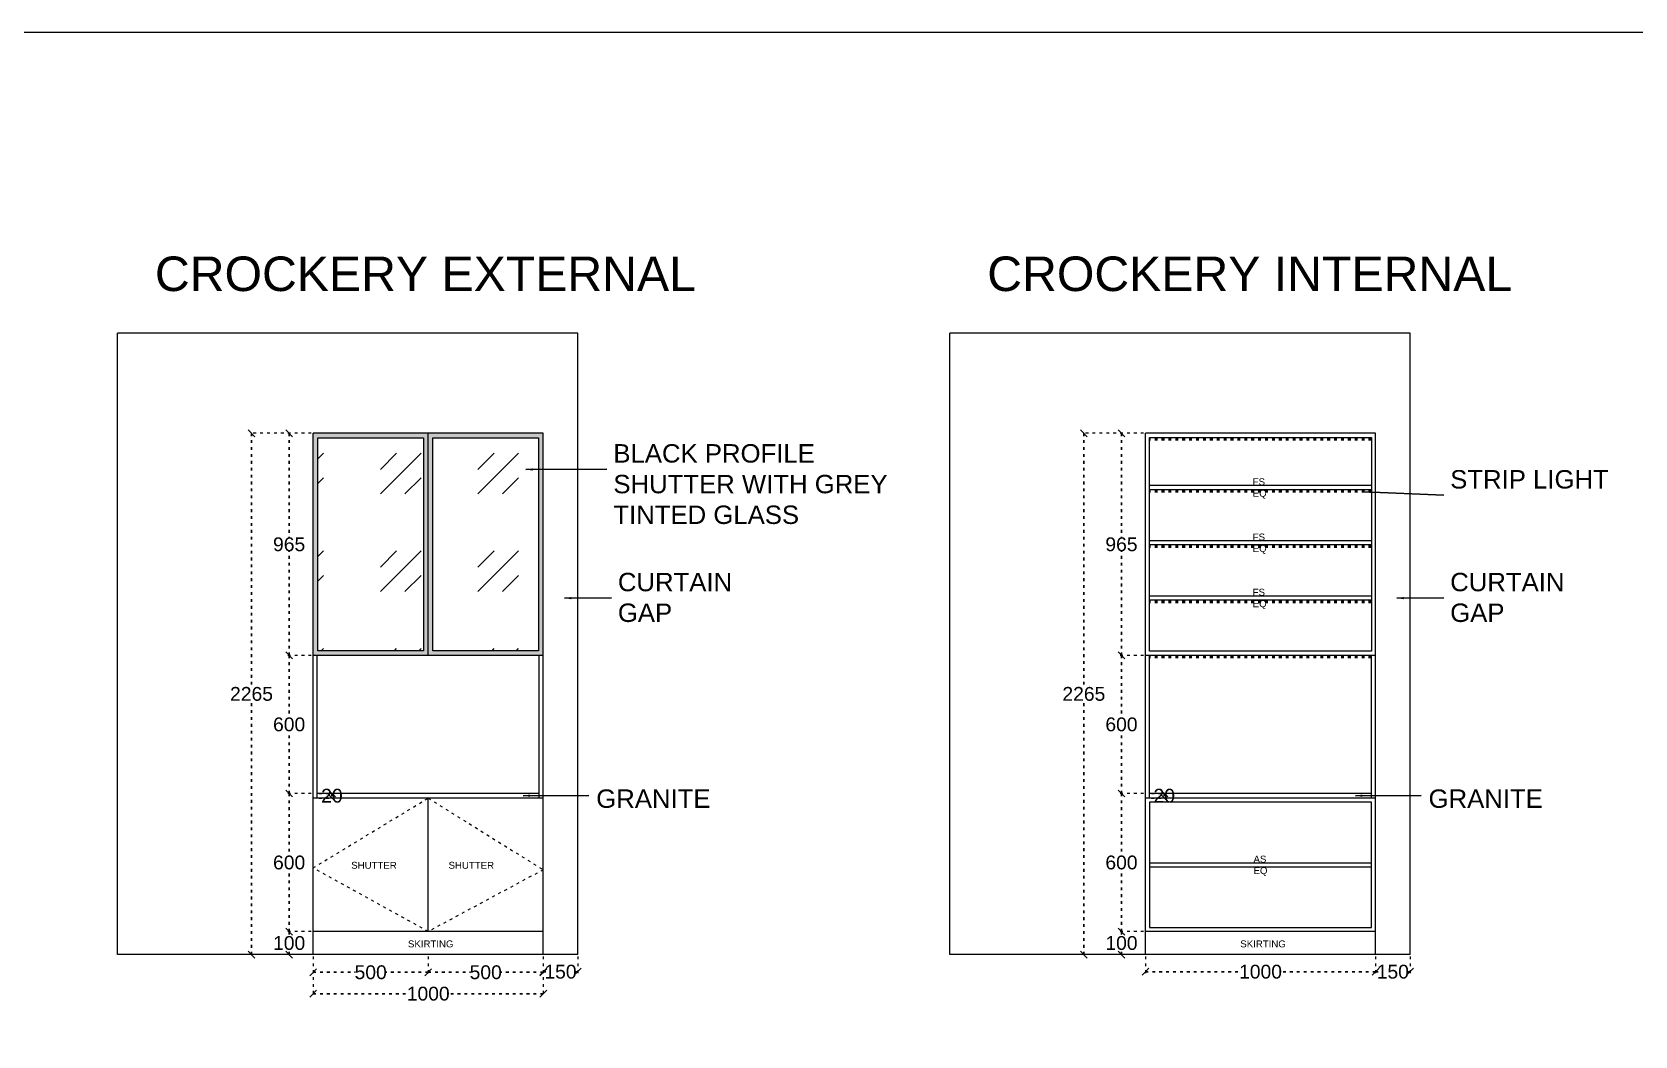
# Model space of a CAD drawing. Header units: millimetres. Extents: x 220712 to 1505573, y -354410 to 241923.
# Drawn here: x 230559 to 237526, y 124925 to 129286 of the extents above; entities that cross this region are included whole.
import ezdxf

# ---------------------------------------------------------------- set-up
doc = ezdxf.new("R2010")
doc.units = ezdxf.units.MM
doc.header["$MEASUREMENT"] = 0
doc.linetypes.add('ACAD_ISO03W100', pattern=[30, 12, -18])
doc.layers.add('Walls', color=253, linetype='Continuous')
doc.layers.add('Words', color=7, linetype='Continuous')
doc.styles.get("Standard").update_dxf_attribs({"font": 'arial.ttf'})
doc.dimstyles.get("Standard").update_dxf_attribs({"dimtxt": 60, "dimasz": 30, "dimexe": 7.75, "dimexo": 8.13, "dimgap": 0.63, "dimtad": 0, "dimtih": 1, "dimtoh": 1, "dimdec": 0, "dimzin": 0, "dimtxsty": 'Standard', "dimblk": 'OBLIQUE', "dimcen": 2.25, "dimclrd": 1, "dimclre": 1, "dimclrt": 1, "dimadec": 0, "dimazin": 0, "dimtfac": 1, "dimtdec": 0, "dimtofl": 0, "dimtmove": 0, "dimatfit": 3, "dimfxl": 1, "dimtolj": 1, "dimtzin": 0, "dimlwd": 30, "dimarcsym": 0})

# ---------------------------------------------------------------- blocks, each defined once
blk = doc.blocks.new('_Oblique')
at = {"color": 0, "linetype": 'ByBlock', "lineweight": -2}
blk.add_line((-0.5, -0.5), (0.5, 0.5), dxfattribs=at)
blk = doc.blocks.new('*D25')
at = {"layer": 'Defpoints', "color": 0, "linetype": 'ACAD_ISO03W100', "transparency": 16777216}
for p in [(231676, 125978), (231780.5, 125978), (231780.5, 125378)]:
    blk.add_point(p, dxfattribs=at)
at = {"layer": 'Walls', "color": 1, "linetype": 'ACAD_ISO03W100', "lineweight": -2, "transparency": 16777216}
for p, q in [((231772.4, 125978), (231668.2, 125978)), ((231772.4, 125378), (231668.2, 125378))]:
    blk.add_line(p, q, dxfattribs=at)
at = {"layer": 'Walls', "color": 1, "linetype": 'ACAD_ISO03W100', "lineweight": 30, "transparency": 16777216}
for p, q in [((231676, 125978), (231676, 125709.3)), ((231676, 125378), (231676, 125646.8))]:
    blk.add_line(p, q, dxfattribs=at)
at = {"layer": 'Walls', "color": 1, "linetype": 'ACAD_ISO03W100', "lineweight": 30, "transparency": 16777216, "xscale": 30, "yscale": 30, "zscale": 30}
for p, rotation in [((231676, 125978), 90), ((231676, 125378), 270)]:
    blk.add_blockref('_Oblique', p, dxfattribs=dict(at, rotation=rotation))
at = {"layer": 'Walls', "color": 1, "linetype": 'ACAD_ISO03W100', "transparency": 16777216, "insert": (231676, 125678), "char_height": 60, "attachment_point": 5}
blk.add_mtext('\\A1;600', dxfattribs=at)
blk = doc.blocks.new('*D26')
at = {"layer": 'Defpoints', "color": 0, "linetype": 'ACAD_ISO03W100', "transparency": 16777216}
for p in [(231798.5, 125978), (231798.5, 125958), (231862, 125958)]:
    blk.add_point(p, dxfattribs=at)
at = {"layer": 'Walls', "color": 1, "linetype": 'ACAD_ISO03W100', "lineweight": -2, "transparency": 16777216}
for p, q in [((231806.6, 125978), (231869.8, 125978)), ((231806.6, 125958), (231869.8, 125958))]:
    blk.add_line(p, q, dxfattribs=at)
at = {"layer": 'Walls', "color": 1, "linetype": 'ACAD_ISO03W100', "lineweight": 30, "transparency": 16777216}
blk.add_line((231862, 125978), (231862, 125958), dxfattribs=at)
at = {"layer": 'Walls', "color": 1, "linetype": 'ACAD_ISO03W100', "lineweight": 30, "transparency": 16777216, "xscale": 30, "yscale": 30, "zscale": 30}
for p, rotation in [((231862, 125978), 90), ((231862, 125958), 270)]:
    blk.add_blockref('_Oblique', p, dxfattribs=dict(at, rotation=rotation))
at = {"layer": 'Walls', "color": 1, "linetype": 'ACAD_ISO03W100', "transparency": 16777216, "insert": (231862, 125968), "char_height": 60, "attachment_point": 5}
blk.add_mtext('\\A1;20', dxfattribs=at)
blk = doc.blocks.new('*D27')
at = {"layer": 'Defpoints', "color": 0, "linetype": 'ACAD_ISO03W100', "transparency": 16777216}
for p in [(231780.5, 125278), (232280.5, 125278), (232280.5, 125201)]:
    blk.add_point(p, dxfattribs=at)
at = {"layer": 'Walls', "color": 1, "linetype": 'ACAD_ISO03W100', "lineweight": -2, "transparency": 16777216}
for p, q in [((231780.5, 125269.9), (231780.5, 125193.2)), ((232280.5, 125269.9), (232280.5, 125193.2))]:
    blk.add_line(p, q, dxfattribs=at)
at = {"layer": 'Walls', "color": 1, "linetype": 'ACAD_ISO03W100', "lineweight": 30, "transparency": 16777216}
for p, q in [((231780.5, 125201), (231963.7, 125201)), ((232280.5, 125201), (232097.3, 125201))]:
    blk.add_line(p, q, dxfattribs=at)
at = {"layer": 'Walls', "color": 1, "linetype": 'ACAD_ISO03W100', "lineweight": 30, "transparency": 16777216, "xscale": 30, "yscale": 30, "zscale": 30, "rotation": 180}
blk.add_blockref('_Oblique', (231780.5, 125201), dxfattribs=at)
at = {"layer": 'Walls', "color": 1, "linetype": 'ACAD_ISO03W100', "lineweight": 30, "transparency": 16777216, "xscale": 30, "yscale": 30, "zscale": 30}
blk.add_blockref('_Oblique', (232280.5, 125201), dxfattribs=at)
at = {"layer": 'Walls', "color": 1, "linetype": 'ACAD_ISO03W100', "transparency": 16777216, "insert": (232030.5, 125201), "char_height": 60, "attachment_point": 5}
blk.add_mtext('\\A1;500', dxfattribs=at)
blk = doc.blocks.new('*D28')
at = {"layer": 'Defpoints', "color": 0, "linetype": 'ACAD_ISO03W100', "transparency": 16777216}
for p in [(232280.5, 125278), (232780.5, 125278), (232780.5, 125201)]:
    blk.add_point(p, dxfattribs=at)
at = {"layer": 'Walls', "color": 1, "linetype": 'ACAD_ISO03W100', "lineweight": -2, "transparency": 16777216}
for p, q in [((232280.5, 125269.9), (232280.5, 125193.2)), ((232780.5, 125269.9), (232780.5, 125193.2))]:
    blk.add_line(p, q, dxfattribs=at)
at = {"layer": 'Walls', "color": 1, "linetype": 'ACAD_ISO03W100', "lineweight": 30, "transparency": 16777216}
for p, q in [((232280.5, 125201), (232463.7, 125201)), ((232780.5, 125201), (232597.3, 125201))]:
    blk.add_line(p, q, dxfattribs=at)
at = {"layer": 'Walls', "color": 1, "linetype": 'ACAD_ISO03W100', "lineweight": 30, "transparency": 16777216, "xscale": 30, "yscale": 30, "zscale": 30, "rotation": 180}
blk.add_blockref('_Oblique', (232280.5, 125201), dxfattribs=at)
at = {"layer": 'Walls', "color": 1, "linetype": 'ACAD_ISO03W100', "lineweight": 30, "transparency": 16777216, "xscale": 30, "yscale": 30, "zscale": 30}
blk.add_blockref('_Oblique', (232780.5, 125201), dxfattribs=at)
at = {"layer": 'Walls', "color": 1, "linetype": 'ACAD_ISO03W100', "transparency": 16777216, "insert": (232530.5, 125201), "char_height": 60, "attachment_point": 5}
blk.add_mtext('\\A1;500', dxfattribs=at)
blk = doc.blocks.new('*D29')
at = {"layer": 'Defpoints', "color": 0, "linetype": 'ACAD_ISO03W100', "transparency": 16777216}
for p in [(232780.5, 125278), (232930.5, 125278), (232930.5, 125203.5)]:
    blk.add_point(p, dxfattribs=at)
at = {"layer": 'Walls', "color": 1, "linetype": 'ACAD_ISO03W100', "lineweight": -2, "transparency": 16777216}
for p, q in [((232780.5, 125269.9), (232780.5, 125195.8)), ((232930.5, 125269.9), (232930.5, 125195.8))]:
    blk.add_line(p, q, dxfattribs=at)
at = {"layer": 'Walls', "color": 1, "linetype": 'ACAD_ISO03W100', "lineweight": 30, "transparency": 16777216}
for p, q in [((232780.5, 125203.5), (232791.5, 125203.5)), ((232930.5, 125203.5), (232919.5, 125203.5))]:
    blk.add_line(p, q, dxfattribs=at)
at = {"layer": 'Walls', "color": 1, "linetype": 'ACAD_ISO03W100', "lineweight": 30, "transparency": 16777216, "xscale": 30, "yscale": 30, "zscale": 30, "rotation": 180}
blk.add_blockref('_Oblique', (232780.5, 125203.5), dxfattribs=at)
at = {"layer": 'Walls', "color": 1, "linetype": 'ACAD_ISO03W100', "lineweight": 30, "transparency": 16777216, "xscale": 30, "yscale": 30, "zscale": 30}
blk.add_blockref('_Oblique', (232930.5, 125203.5), dxfattribs=at)
at = {"layer": 'Walls', "color": 1, "linetype": 'ACAD_ISO03W100', "transparency": 16777216, "insert": (232855.5, 125203.5), "char_height": 60, "attachment_point": 5}
blk.add_mtext('\\A1;150', dxfattribs=at)
blk = doc.blocks.new('*D30')
at = {"layer": 'Defpoints', "color": 0, "linetype": 'ACAD_ISO03W100', "transparency": 16777216}
for p in [(231676, 126578), (231780.5, 126578), (231780.5, 125978)]:
    blk.add_point(p, dxfattribs=at)
at = {"layer": 'Walls', "color": 1, "linetype": 'ACAD_ISO03W100', "lineweight": -2, "transparency": 16777216}
for p, q in [((231772.4, 126578), (231668.3, 126578)), ((231772.4, 125978), (231668.3, 125978))]:
    blk.add_line(p, q, dxfattribs=at)
at = {"layer": 'Walls', "color": 1, "linetype": 'ACAD_ISO03W100', "lineweight": 30, "transparency": 16777216}
for p, q in [((231676, 126578), (231676, 126309.3)), ((231676, 125978), (231676, 126246.8))]:
    blk.add_line(p, q, dxfattribs=at)
at = {"layer": 'Walls', "color": 1, "linetype": 'ACAD_ISO03W100', "lineweight": 30, "transparency": 16777216, "xscale": 30, "yscale": 30, "zscale": 30}
for p, rotation in [((231676, 126578), 90), ((231676, 125978), 270)]:
    blk.add_blockref('_Oblique', p, dxfattribs=dict(at, rotation=rotation))
at = {"layer": 'Walls', "color": 1, "linetype": 'ACAD_ISO03W100', "transparency": 16777216, "insert": (231676, 126278), "char_height": 60, "attachment_point": 5}
blk.add_mtext('\\A1;600', dxfattribs=at)
blk = doc.blocks.new('*D31')
at = {"layer": 'Defpoints', "color": 0, "linetype": 'ACAD_ISO03W100', "transparency": 16777216}
for p in [(231676, 127543), (231780.5, 127543), (231780.5, 126578)]:
    blk.add_point(p, dxfattribs=at)
at = {"layer": 'Walls', "color": 1, "linetype": 'ACAD_ISO03W100', "lineweight": -2, "transparency": 16777216}
for p, q in [((231772.4, 127543), (231668.3, 127543)), ((231772.4, 126578), (231668.3, 126578))]:
    blk.add_line(p, q, dxfattribs=at)
at = {"layer": 'Walls', "color": 1, "linetype": 'ACAD_ISO03W100', "lineweight": 30, "transparency": 16777216}
for p, q in [((231676, 127543), (231676, 127091.8)), ((231676, 126578), (231676, 127029.3))]:
    blk.add_line(p, q, dxfattribs=at)
at = {"layer": 'Walls', "color": 1, "linetype": 'ACAD_ISO03W100', "lineweight": 30, "transparency": 16777216, "xscale": 30, "yscale": 30, "zscale": 30}
for p, rotation in [((231676, 127543), 90), ((231676, 126578), 270)]:
    blk.add_blockref('_Oblique', p, dxfattribs=dict(at, rotation=rotation))
at = {"layer": 'Walls', "color": 1, "linetype": 'ACAD_ISO03W100', "transparency": 16777216, "insert": (231676, 127060.5), "char_height": 60, "attachment_point": 5}
blk.add_mtext('\\A1;965', dxfattribs=at)
blk = doc.blocks.new('*D32')
at = {"layer": 'Defpoints', "color": 0, "linetype": 'ACAD_ISO03W100', "transparency": 16777216}
for p in [(231780.5, 127543), (231512.5, 125278), (231780.5, 125278)]:
    blk.add_point(p, dxfattribs=at)
at = {"layer": 'Walls', "color": 1, "linetype": 'ACAD_ISO03W100', "lineweight": -2, "transparency": 16777216}
for p, q in [((231772.4, 127543), (231504.8, 127543)), ((231772.4, 125278), (231504.8, 125278))]:
    blk.add_line(p, q, dxfattribs=at)
at = {"layer": 'Walls', "color": 1, "linetype": 'ACAD_ISO03W100', "lineweight": 30, "transparency": 16777216}
for p, q in [((231512.5, 127543), (231512.5, 126441.8)), ((231512.5, 125278), (231512.5, 126379.3))]:
    blk.add_line(p, q, dxfattribs=at)
at = {"layer": 'Walls', "color": 1, "linetype": 'ACAD_ISO03W100', "lineweight": 30, "transparency": 16777216, "xscale": 30, "yscale": 30, "zscale": 30}
for p, rotation in [((231512.5, 127543), 90), ((231512.5, 125278), 270)]:
    blk.add_blockref('_Oblique', p, dxfattribs=dict(at, rotation=rotation))
at = {"layer": 'Walls', "color": 1, "linetype": 'ACAD_ISO03W100', "transparency": 16777216, "insert": (231512.5, 126410.5), "char_height": 60, "attachment_point": 5}
blk.add_mtext('\\A1;2265', dxfattribs=at)
blk = doc.blocks.new('*D33')
at = {"layer": 'Defpoints', "color": 0, "linetype": 'ACAD_ISO03W100', "transparency": 16777216}
for p in [(231780.5, 125378), (231676, 125278), (231780.5, 125278)]:
    blk.add_point(p, dxfattribs=at)
at = {"layer": 'Walls', "color": 1, "linetype": 'ACAD_ISO03W100', "lineweight": -2, "transparency": 16777216}
for p, q in [((231772.4, 125378), (231668.3, 125378)), ((231772.4, 125278), (231668.3, 125278))]:
    blk.add_line(p, q, dxfattribs=at)
at = {"layer": 'Walls', "color": 1, "linetype": 'ACAD_ISO03W100', "lineweight": 30, "transparency": 16777216}
for p, q in [((231676, 125378), (231676, 125359.3)), ((231676, 125278), (231676, 125296.8))]:
    blk.add_line(p, q, dxfattribs=at)
at = {"layer": 'Walls', "color": 1, "linetype": 'ACAD_ISO03W100', "lineweight": 30, "transparency": 16777216, "xscale": 30, "yscale": 30, "zscale": 30}
for p, rotation in [((231676, 125378), 90), ((231676, 125278), 270)]:
    blk.add_blockref('_Oblique', p, dxfattribs=dict(at, rotation=rotation))
at = {"layer": 'Walls', "color": 1, "linetype": 'ACAD_ISO03W100', "transparency": 16777216, "insert": (231676, 125328), "char_height": 60, "attachment_point": 5}
blk.add_mtext('\\A1;100', dxfattribs=at)
blk = doc.blocks.new('*D34')
at = {"layer": 'Defpoints', "color": 0, "linetype": 'ACAD_ISO03W100', "transparency": 16777216}
for p in [(231780.5, 125278), (232780.5, 125278), (232780.5, 125108)]:
    blk.add_point(p, dxfattribs=at)
at = {"layer": 'Walls', "color": 1, "linetype": 'ACAD_ISO03W100', "lineweight": -2, "transparency": 16777216}
for p, q in [((231780.5, 125269.9), (231780.5, 125100.2)), ((232780.5, 125269.9), (232780.5, 125100.2))]:
    blk.add_line(p, q, dxfattribs=at)
at = {"layer": 'Walls', "color": 1, "linetype": 'ACAD_ISO03W100', "lineweight": 30, "transparency": 16777216}
for p, q in [((231780.5, 125108), (232193.2, 125108)), ((232780.5, 125108), (232367.8, 125108))]:
    blk.add_line(p, q, dxfattribs=at)
at = {"layer": 'Walls', "color": 1, "linetype": 'ACAD_ISO03W100', "lineweight": 30, "transparency": 16777216, "xscale": 30, "yscale": 30, "zscale": 30, "rotation": 180}
blk.add_blockref('_Oblique', (231780.5, 125108), dxfattribs=at)
at = {"layer": 'Walls', "color": 1, "linetype": 'ACAD_ISO03W100', "lineweight": 30, "transparency": 16777216, "xscale": 30, "yscale": 30, "zscale": 30}
blk.add_blockref('_Oblique', (232780.5, 125108), dxfattribs=at)
at = {"layer": 'Walls', "color": 1, "linetype": 'ACAD_ISO03W100', "transparency": 16777216, "insert": (232280.5, 125108), "char_height": 60, "attachment_point": 5}
blk.add_mtext('\\A1;1000', dxfattribs=at)
blk = doc.blocks.new('*D56')
at = {"layer": 'Defpoints', "color": 0, "linetype": 'ACAD_ISO03W100', "transparency": 16777216}
for p in [(235294, 125978), (235398.5, 125978), (235398.5, 125378)]:
    blk.add_point(p, dxfattribs=at)
at = {"layer": 'Walls', "color": 1, "linetype": 'ACAD_ISO03W100', "lineweight": -2, "transparency": 16777216}
for p, q in [((235390.4, 125978), (235286.2, 125978)), ((235390.4, 125378), (235286.2, 125378))]:
    blk.add_line(p, q, dxfattribs=at)
at = {"layer": 'Walls', "color": 1, "linetype": 'ACAD_ISO03W100', "lineweight": 30, "transparency": 16777216}
for p, q in [((235294, 125978), (235294, 125709.3)), ((235294, 125378), (235294, 125646.8))]:
    blk.add_line(p, q, dxfattribs=at)
at = {"layer": 'Walls', "color": 1, "linetype": 'ACAD_ISO03W100', "lineweight": 30, "transparency": 16777216, "xscale": 30, "yscale": 30, "zscale": 30}
for p, rotation in [((235294, 125978), 90), ((235294, 125378), 270)]:
    blk.add_blockref('_Oblique', p, dxfattribs=dict(at, rotation=rotation))
at = {"layer": 'Walls', "color": 1, "linetype": 'ACAD_ISO03W100', "transparency": 16777216, "insert": (235294, 125678), "char_height": 60, "attachment_point": 5}
blk.add_mtext('\\A1;600', dxfattribs=at)
blk = doc.blocks.new('*D49')
at = {"layer": 'Defpoints', "color": 0, "linetype": 'ACAD_ISO03W100', "transparency": 16777216}
for p in [(235416.5, 125978), (235416.5, 125958), (235480, 125958)]:
    blk.add_point(p, dxfattribs=at)
at = {"layer": 'Walls', "color": 1, "linetype": 'ACAD_ISO03W100', "lineweight": -2, "transparency": 16777216}
for p, q in [((235424.6, 125978), (235487.8, 125978)), ((235424.6, 125958), (235487.8, 125958))]:
    blk.add_line(p, q, dxfattribs=at)
at = {"layer": 'Walls', "color": 1, "linetype": 'ACAD_ISO03W100', "lineweight": 30, "transparency": 16777216}
blk.add_line((235480, 125978), (235480, 125958), dxfattribs=at)
at = {"layer": 'Walls', "color": 1, "linetype": 'ACAD_ISO03W100', "lineweight": 30, "transparency": 16777216, "xscale": 30, "yscale": 30, "zscale": 30}
for p, rotation in [((235480, 125978), 90), ((235480, 125958), 270)]:
    blk.add_blockref('_Oblique', p, dxfattribs=dict(at, rotation=rotation))
at = {"layer": 'Walls', "color": 1, "linetype": 'ACAD_ISO03W100', "transparency": 16777216, "insert": (235480, 125968), "char_height": 60, "attachment_point": 5}
blk.add_mtext('\\A1;20', dxfattribs=at)
blk = doc.blocks.new('*D52')
at = {"layer": 'Defpoints', "color": 0, "linetype": 'ACAD_ISO03W100', "transparency": 16777216}
for p in [(236398.5, 125278), (236548.5, 125278), (236548.5, 125203.5)]:
    blk.add_point(p, dxfattribs=at)
at = {"layer": 'Walls', "color": 1, "linetype": 'ACAD_ISO03W100', "lineweight": -2, "transparency": 16777216}
for p, q in [((236398.5, 125269.9), (236398.5, 125195.8)), ((236548.5, 125269.9), (236548.5, 125195.8))]:
    blk.add_line(p, q, dxfattribs=at)
at = {"layer": 'Walls', "color": 1, "linetype": 'ACAD_ISO03W100', "lineweight": 30, "transparency": 16777216}
for p, q in [((236398.5, 125203.5), (236409.5, 125203.5)), ((236548.5, 125203.5), (236537.5, 125203.5))]:
    blk.add_line(p, q, dxfattribs=at)
at = {"layer": 'Walls', "color": 1, "linetype": 'ACAD_ISO03W100', "lineweight": 30, "transparency": 16777216, "xscale": 30, "yscale": 30, "zscale": 30, "rotation": 180}
blk.add_blockref('_Oblique', (236398.5, 125203.5), dxfattribs=at)
at = {"layer": 'Walls', "color": 1, "linetype": 'ACAD_ISO03W100', "lineweight": 30, "transparency": 16777216, "xscale": 30, "yscale": 30, "zscale": 30}
blk.add_blockref('_Oblique', (236548.5, 125203.5), dxfattribs=at)
at = {"layer": 'Walls', "color": 1, "linetype": 'ACAD_ISO03W100', "transparency": 16777216, "insert": (236473.5, 125203.5), "char_height": 60, "attachment_point": 5}
blk.add_mtext('\\A1;150', dxfattribs=at)
blk = doc.blocks.new('*D53')
at = {"layer": 'Defpoints', "color": 0, "linetype": 'ACAD_ISO03W100', "transparency": 16777216}
for p in [(235294, 126578), (235398.5, 126578), (235398.5, 125978)]:
    blk.add_point(p, dxfattribs=at)
at = {"layer": 'Walls', "color": 1, "linetype": 'ACAD_ISO03W100', "lineweight": -2, "transparency": 16777216}
for p, q in [((235390.4, 126578), (235286.3, 126578)), ((235390.4, 125978), (235286.3, 125978))]:
    blk.add_line(p, q, dxfattribs=at)
at = {"layer": 'Walls', "color": 1, "linetype": 'ACAD_ISO03W100', "lineweight": 30, "transparency": 16777216}
for p, q in [((235294, 126578), (235294, 126309.3)), ((235294, 125978), (235294, 126246.8))]:
    blk.add_line(p, q, dxfattribs=at)
at = {"layer": 'Walls', "color": 1, "linetype": 'ACAD_ISO03W100', "lineweight": 30, "transparency": 16777216, "xscale": 30, "yscale": 30, "zscale": 30}
for p, rotation in [((235294, 126578), 90), ((235294, 125978), 270)]:
    blk.add_blockref('_Oblique', p, dxfattribs=dict(at, rotation=rotation))
at = {"layer": 'Walls', "color": 1, "linetype": 'ACAD_ISO03W100', "transparency": 16777216, "insert": (235294, 126278), "char_height": 60, "attachment_point": 5}
blk.add_mtext('\\A1;600', dxfattribs=at)
blk = doc.blocks.new('*D54')
at = {"layer": 'Defpoints', "color": 0, "linetype": 'ACAD_ISO03W100', "transparency": 16777216}
for p in [(235294, 127543), (235398.5, 127543), (235398.5, 126578)]:
    blk.add_point(p, dxfattribs=at)
at = {"layer": 'Walls', "color": 1, "linetype": 'ACAD_ISO03W100', "lineweight": -2, "transparency": 16777216}
for p, q in [((235390.4, 127543), (235286.3, 127543)), ((235390.4, 126578), (235286.3, 126578))]:
    blk.add_line(p, q, dxfattribs=at)
at = {"layer": 'Walls', "color": 1, "linetype": 'ACAD_ISO03W100', "lineweight": 30, "transparency": 16777216}
for p, q in [((235294, 127543), (235294, 127091.8)), ((235294, 126578), (235294, 127029.3))]:
    blk.add_line(p, q, dxfattribs=at)
at = {"layer": 'Walls', "color": 1, "linetype": 'ACAD_ISO03W100', "lineweight": 30, "transparency": 16777216, "xscale": 30, "yscale": 30, "zscale": 30}
for p, rotation in [((235294, 127543), 90), ((235294, 126578), 270)]:
    blk.add_blockref('_Oblique', p, dxfattribs=dict(at, rotation=rotation))
at = {"layer": 'Walls', "color": 1, "linetype": 'ACAD_ISO03W100', "transparency": 16777216, "insert": (235294, 127060.5), "char_height": 60, "attachment_point": 5}
blk.add_mtext('\\A1;965', dxfattribs=at)
blk = doc.blocks.new('*D55')
at = {"layer": 'Defpoints', "color": 0, "linetype": 'ACAD_ISO03W100', "transparency": 16777216}
for p in [(235398.5, 127543), (235130.5, 125278), (235398.5, 125278)]:
    blk.add_point(p, dxfattribs=at)
at = {"layer": 'Walls', "color": 1, "linetype": 'ACAD_ISO03W100', "lineweight": -2, "transparency": 16777216}
for p, q in [((235390.4, 127543), (235122.8, 127543)), ((235390.4, 125278), (235122.8, 125278))]:
    blk.add_line(p, q, dxfattribs=at)
at = {"layer": 'Walls', "color": 1, "linetype": 'ACAD_ISO03W100', "lineweight": 30, "transparency": 16777216}
for p, q in [((235130.5, 127543), (235130.5, 126441.8)), ((235130.5, 125278), (235130.5, 126379.3))]:
    blk.add_line(p, q, dxfattribs=at)
at = {"layer": 'Walls', "color": 1, "linetype": 'ACAD_ISO03W100', "lineweight": 30, "transparency": 16777216, "xscale": 30, "yscale": 30, "zscale": 30}
for p, rotation in [((235130.5, 127543), 90), ((235130.5, 125278), 270)]:
    blk.add_blockref('_Oblique', p, dxfattribs=dict(at, rotation=rotation))
at = {"layer": 'Walls', "color": 1, "linetype": 'ACAD_ISO03W100', "transparency": 16777216, "insert": (235130.5, 126410.5), "char_height": 60, "attachment_point": 5}
blk.add_mtext('\\A1;2265', dxfattribs=at)
blk = doc.blocks.new('*D50')
at = {"layer": 'Defpoints', "color": 0, "linetype": 'ACAD_ISO03W100', "transparency": 16777216}
for p in [(235398.5, 125378), (235294, 125278), (235398.5, 125278)]:
    blk.add_point(p, dxfattribs=at)
at = {"layer": 'Walls', "color": 1, "linetype": 'ACAD_ISO03W100', "lineweight": -2, "transparency": 16777216}
for p, q in [((235390.4, 125378), (235286.3, 125378)), ((235390.4, 125278), (235286.3, 125278))]:
    blk.add_line(p, q, dxfattribs=at)
at = {"layer": 'Walls', "color": 1, "linetype": 'ACAD_ISO03W100', "lineweight": 30, "transparency": 16777216}
for p, q in [((235294, 125378), (235294, 125359.3)), ((235294, 125278), (235294, 125296.8))]:
    blk.add_line(p, q, dxfattribs=at)
at = {"layer": 'Walls', "color": 1, "linetype": 'ACAD_ISO03W100', "lineweight": 30, "transparency": 16777216, "xscale": 30, "yscale": 30, "zscale": 30}
for p, rotation in [((235294, 125378), 90), ((235294, 125278), 270)]:
    blk.add_blockref('_Oblique', p, dxfattribs=dict(at, rotation=rotation))
at = {"layer": 'Walls', "color": 1, "linetype": 'ACAD_ISO03W100', "transparency": 16777216, "insert": (235294, 125328), "char_height": 60, "attachment_point": 5}
blk.add_mtext('\\A1;100', dxfattribs=at)
blk = doc.blocks.new('*D51')
at = {"layer": 'Defpoints', "color": 0, "linetype": 'ACAD_ISO03W100', "transparency": 16777216}
for p in [(235398.5, 125278), (236398.5, 125278), (236398.5, 125203.5)]:
    blk.add_point(p, dxfattribs=at)
at = {"layer": 'Walls', "color": 1, "linetype": 'ACAD_ISO03W100', "lineweight": -2, "transparency": 16777216}
for p, q in [((235398.5, 125269.9), (235398.5, 125195.8)), ((236398.5, 125269.9), (236398.5, 125195.8))]:
    blk.add_line(p, q, dxfattribs=at)
at = {"layer": 'Walls', "color": 1, "linetype": 'ACAD_ISO03W100', "lineweight": 30, "transparency": 16777216}
for p, q in [((235398.5, 125203.5), (235811.2, 125203.5)), ((236398.5, 125203.5), (235985.8, 125203.5))]:
    blk.add_line(p, q, dxfattribs=at)
at = {"layer": 'Walls', "color": 1, "linetype": 'ACAD_ISO03W100', "lineweight": 30, "transparency": 16777216, "xscale": 30, "yscale": 30, "zscale": 30, "rotation": 180}
blk.add_blockref('_Oblique', (235398.5, 125203.5), dxfattribs=at)
at = {"layer": 'Walls', "color": 1, "linetype": 'ACAD_ISO03W100', "lineweight": 30, "transparency": 16777216, "xscale": 30, "yscale": 30, "zscale": 30}
blk.add_blockref('_Oblique', (236398.5, 125203.5), dxfattribs=at)
at = {"layer": 'Walls', "color": 1, "linetype": 'ACAD_ISO03W100', "transparency": 16777216, "insert": (235898.5, 125203.5), "char_height": 60, "attachment_point": 5}
blk.add_mtext('\\A1;1000', dxfattribs=at)

msp = doc.modelspace()

# ---------------------------------------------------------------- hatches: boundary and pattern name
at = {"layer": 'Walls', "true_color": 0x000000}
h = msp.add_hatch(color=18, dxfattribs=at)
h.dxf.hatch_style = 1
h.paths.add_polyline_path([(232280.5, 127543), (231780.5, 127543), (231780.5, 126578), (232280.5, 126578)])
h.paths.add_polyline_path([(232260.5, 127523), (232260.5, 126598), (231800.5, 126598), (231800.5, 127523)], flags=16)
h.paths.add_polyline_path([(232780.5, 127543), (232280.5, 127543), (232280.5, 126578), (232780.5, 126578)])
h.paths.add_polyline_path([(232760.5, 127523), (232760.5, 126598), (232300.5, 126598), (232300.5, 127523)], flags=16)
at = {"layer": 'Walls', "true_color": 0xadddf7}
h = msp.add_hatch(dxfattribs=at)
h.set_pattern_fill('GOST_GLASS', color=141, scale=50)
h.set_pattern_definition([(45, (0, 0), (424.26407, 0), [250, -350]), (45, (106.07, 0), (424.26407, 0), [100, -500]), (45, (0, 106.07), (424.26407, 0), [100, -500])])
h.paths.add_polyline_path([(232260.5, 127523), (231800.5, 127523), (231800.5, 126598), (232260.5, 126598)])
h.paths.add_polyline_path([(232760.5, 127523), (232300.5, 127523), (232300.5, 126598), (232760.5, 126598)])

# ---------------------------------------------------------------- linework, layer by layer
at = {"layer": 'Walls', "color": 18, "true_color": 0x000000}
for p, q in [((230930.5, 125278), (230930.5, 127978)), ((232930.5, 127978), (230930.5, 127978)), ((232930.5, 125278), (232930.5, 127978)), ((234548.5, 125278), (234548.5, 127978)), ((236548.5, 127978), (234548.5, 127978)), ((236548.5, 125278), (236548.5, 127978)), ((231780.5, 125278), (231780.5, 127543)), ((232780.5, 127543), (231780.5, 127543)), ((232280.5, 126578), (232280.5, 127543)), ((232780.5, 125278), (232780.5, 127543)), ((235398.5, 125278), (235398.5, 127543)), ((236398.5, 127543), (235398.5, 127543)), ((235416.5, 127525), (236380.5, 127525)), ((235416.5, 126596), (235416.5, 127525)), ((236380.5, 127525), (236380.5, 126596)), ((236398.5, 125278), (236398.5, 127543)), ((236380.5, 127316), (235416.5, 127316)), ((236380.5, 127298), (235416.5, 127298)), ((236380.5, 127076), (235416.5, 127076)), ((236380.5, 127058), (235416.5, 127058)), ((236380.5, 126836), (235416.5, 126836)), ((236380.5, 126818), (235416.5, 126818)), ((232780.5, 126578), (231780.5, 126578)), ((231798.5, 125958), (231798.5, 126578)), ((232762.5, 125958), (232762.5, 126578)), ((236398.5, 126578), (235398.5, 126578)), ((236380.5, 126596), (235416.5, 126596)), ((235416.5, 125958), (235416.5, 126578)), ((236380.5, 125958), (236380.5, 126578)), ((232762.5, 125978), (231798.5, 125978)), ((236380.5, 125978), (235416.5, 125978)), ((232780.5, 125958), (231780.5, 125958)), ((232280.5, 125378), (232280.5, 125958)), ((236398.5, 125958), (235398.5, 125958)), ((235416.5, 125677), (236380.5, 125677)), ((235416.5, 125659), (236380.5, 125659)), ((232780.5, 125378), (231780.5, 125378)), ((236398.5, 125378), (235398.5, 125378)), ((232930.5, 125278), (230930.5, 125278)), ((236548.5, 125278), (234548.5, 125278))]:
    msp.add_line(p, q, dxfattribs=at)
at = {"layer": 'Walls', "color": 40, "linetype": 'ACAD_ISO03W100', "true_color": 0xf8d731}
for p, q in [((236380.5, 127520), (235416.5, 127520)), ((236380.5, 127518), (235416.5, 127518)), ((236380.5, 127516), (235416.5, 127516)), ((236380.5, 127514), (235416.5, 127514)), ((236380.5, 127293), (235416.5, 127293)), ((236380.5, 127291), (235416.5, 127291)), ((236380.5, 127289), (235416.5, 127289)), ((236380.5, 127287), (235416.5, 127287)), ((236380.5, 127053), (235416.5, 127053)), ((236380.5, 127051), (235416.5, 127051)), ((236380.5, 127049), (235416.5, 127049)), ((236380.5, 127047), (235416.5, 127047)), ((236380.5, 126813), (235416.5, 126813)), ((236380.5, 126811), (235416.5, 126811)), ((236380.5, 126809), (235416.5, 126809)), ((236380.5, 126807), (235416.5, 126807)), ((236380.5, 126573), (235416.5, 126573)), ((236380.5, 126571), (235416.5, 126571)), ((236380.5, 126569), (235416.5, 126569)), ((236380.5, 126567), (235416.5, 126567))]:
    msp.add_line(p, q, dxfattribs=at)
at = {"layer": 'Walls', "color": 18, "true_color": 0x000000}
for points in [[(221541.5, 129286.5), (264020, 129286.5), (264020, 105454.5), (221541.5, 105454.5)], [(231800.5, 127523), (232260.5, 127523), (232260.5, 126598), (231800.5, 126598)], [(232300.5, 127523), (232760.5, 127523), (232760.5, 126598), (232300.5, 126598)], [(235416.5, 125396), (236380.5, 125396), (236380.5, 125940), (235416.5, 125940)]]:
    msp.add_lwpolyline(points, close=True, dxfattribs=at)
at = {"layer": 'Walls', "color": 252, "linetype": 'ACAD_ISO03W100', "true_color": 0x939598}
msp.add_lwpolyline([(232280.5, 125958), (232780.5, 125646.5), (232280.5, 125378), (231780.5, 125655), (232280.5, 125958)], dxfattribs=at)

# ---------------------------------------------------------------- texts
at = {"color": 18, "true_color": 0x000000, "char_height": 30, "attachment_point": 1}
for s, insert in [('SHUTTER', (231946, 125681)), ('SHUTTER', (232369, 125681)), ('SKIRTING', (232192.5, 125339.5)), ('SKIRTING', (235810.5, 125339.5))]:
    msp.add_mtext_dynamic_manual_height_columns(s, width=2764.543, gutter_width=1, heights=[238.1], dxfattribs=dict(at, insert=insert))
at = {"layer": 'Walls', "color": 5, "char_height": 150, "attachment_point": 1}
for s, insert in [('{\\C240;\\c2367469;CROCKERY EXTERNAL}', (231092.6, 128311.2)), ('{\\C240;\\c2367469;CROCKERY INTERNAL}', (234710.6, 128311.2))]:
    msp.add_mtext_dynamic_manual_height_columns(s, width=2480.873, gutter_width=472.4, heights=[368.1], dxfattribs=dict(at, insert=insert))
at = {"layer": 'Words', "color": 0, "attachment_point": 1}
for s, width, heights, insert, char_height in [('BLACK PROFILE SHUTTER WITH GREY TINTED GLASS', 1316.767, [440.1], (233085.5, 127495.9), 80), ('STRIP LIGHT', 662.048, [440.1], (236723, 127383.2), 80), ('FS\\PEQ', 1178.022, [0], (235864.5, 127347.5), 30), ('FS\\PEQ', 1178.022, [0], (235864.5, 127107.5), 30), ('CURTAIN GAP', 662.048, [440.1], (233105, 126936.8), 80), ('CURTAIN GAP', 662.048, [440.1], (236723, 126936.8), 80), ('FS\\PEQ', 1178.022, [0], (235864.5, 126867.5), 30), ('GRANITE', 662.048, [440.1], (233011, 125995.7), 80), ('GRANITE', 662.048, [440.1], (236629, 125995.7), 80), ('AS\\PEQ', 1178.022, [0], (235868, 125707.9), 30)]:
    msp.add_mtext_dynamic_manual_height_columns(s, width=width, gutter_width=866.4, heights=heights, dxfattribs=dict(at, insert=insert, char_height=char_height))

# ---------------------------------------------------------------- dimensions: what is measured, and where the dimension line sits
at = {"layer": 'Walls', "color": 18, "linetype": 'ACAD_ISO03W100', "true_color": 0x000000}
for base, p1, p2, picture, middle in [((231512.5, 125278), (231780.5, 127543), (231780.5, 125278), '*D32', (231512.5, 126410.5)), ((231676, 127543), (231780.5, 126578), (231780.5, 127543), '*D31', (231676, 127060.5)), ((235130.5, 125278), (235398.5, 127543), (235398.5, 125278), '*D55', (235130.5, 126410.5)), ((235294, 127543), (235398.5, 126578), (235398.5, 127543), '*D54', (235294, 127060.5)), ((231676, 126578), (231780.5, 125978), (231780.5, 126578), '*D30', (231676, 126278)), ((235294, 126578), (235398.5, 125978), (235398.5, 126578), '*D53', (235294, 126278)), ((231676, 125278), (231780.5, 125378), (231780.5, 125278), '*D33', (231676, 125328)), ((235294, 125278), (235398.5, 125378), (235398.5, 125278), '*D50', (235294, 125328))]:
    dim = msp.add_linear_dim(base=base, p1=p1, p2=p2, angle=90, dimstyle='Standard', dxfattribs=at)
    dim.commit()
    dim.dimension.update_dxf_attribs({"geometry": picture, "text_midpoint": middle})
for base, p1, p2, picture, middle in [((231676, 125978), (231780.5, 125378), (231780.5, 125978), '*D25', (231676, 125678)), ((231862, 125958), (231798.5, 125978), (231798.5, 125958), '*D26', (231862, 125968)), ((235294, 125978), (235398.5, 125378), (235398.5, 125978), '*D56', (235294, 125678)), ((235480, 125958), (235416.5, 125978), (235416.5, 125958), '*D49', (235480, 125968))]:
    dim = msp.add_linear_dim(base=base, p1=p1, p2=p2, angle=90, dimstyle='Standard', dxfattribs=at)
    dim.commit()
    dim.dimension.update_dxf_attribs({"geometry": picture, "text_midpoint": middle, "dimtype": 160})
for base, p1, p2, picture, middle in [((232280.5, 125201), (231780.5, 125278), (232280.5, 125278), '*D27', (232030.5, 125201)), ((232780.5, 125201), (232280.5, 125278), (232780.5, 125278), '*D28', (232530.5, 125201)), ((232930.5, 125203.5), (232780.5, 125278), (232930.5, 125278), '*D29', (232855.5, 125203.5)), ((236548.5, 125203.5), (236398.5, 125278), (236548.5, 125278), '*D52', (236473.5, 125203.5))]:
    dim = msp.add_linear_dim(base=base, p1=p1, p2=p2, dimstyle='Standard', dxfattribs=at)
    dim.commit()
    dim.dimension.update_dxf_attribs({"geometry": picture, "text_midpoint": middle})
at = {"layer": 'Walls', "color": 240, "linetype": 'ACAD_ISO03W100', "true_color": 0xed1f24}
for base, p1, p2, picture, middle in [((232780.5, 125108), (231780.5, 125278), (232780.5, 125278), '*D34', (232280.5, 125108)), ((236398.5, 125203.5), (235398.5, 125278), (236398.5, 125278), '*D51', (235898.5, 125203.5))]:
    dim = msp.add_linear_dim(base=base, p1=p1, p2=p2, dimstyle='Standard', dxfattribs=at)
    dim.commit()
    dim.dimension.update_dxf_attribs({"geometry": picture, "text_midpoint": middle})

# ---------------------------------------------------------------- leaders
at = {"layer": 'Walls', "color": 252, "linetype": 'ByBlock', "true_color": 0x939598}
for points in [[(232704.5, 127385.9), (233057.5, 127386.7)], [(236349.5, 127289), (236695, 127274)], [(232872.5, 126826.8), (233077, 126827.6)], [(236490.5, 126826.8), (236695, 126827.6)], [(232693.5, 125968.4), (232979, 125969.2)], [(236311.5, 125968.4), (236597, 125969.2)]]:
    msp.add_leader(points, dimstyle='Standard', override={"dimgap": 0.63, "dimtad": 0}, dxfattribs=at)

doc.saveas('drawing.dxf')
